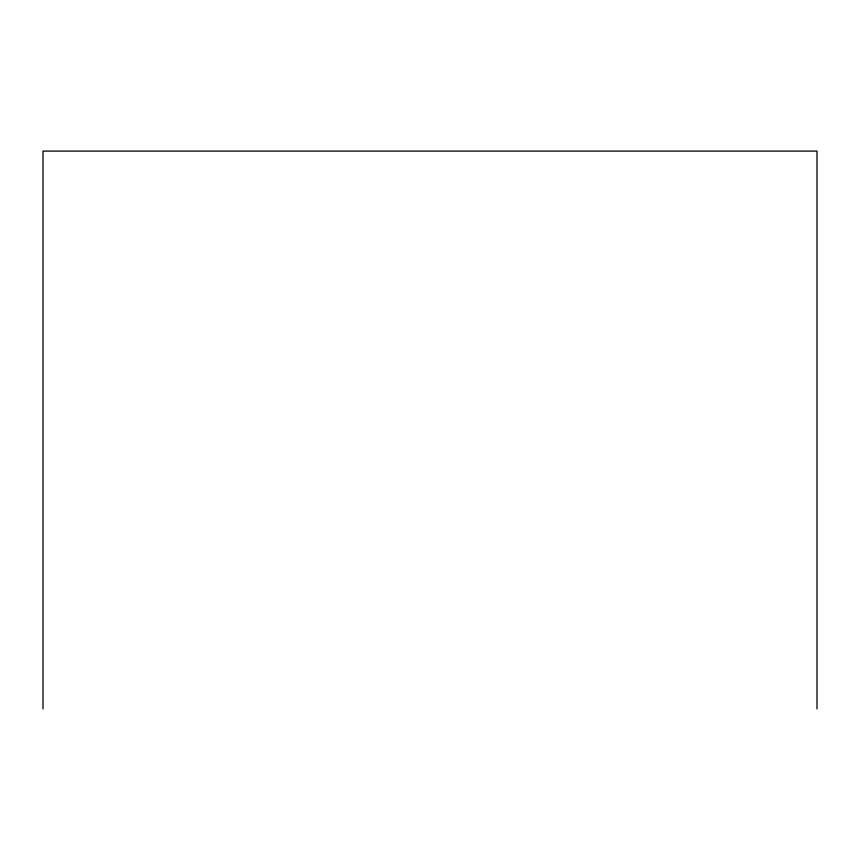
<?xml version="1.0" encoding="UTF-8"?>
<svg xmlns="http://www.w3.org/2000/svg" width="860" height="860" viewBox="0 0 860 860"><rect width="100%" height="100%" fill="white"/><g stroke="black" fill="none" stroke-linecap="round" stroke-linejoin="round"><path stroke-width="1.29" d="M817 708.909L817 151.091L43 151.091L43 708.909"/></g></svg>
